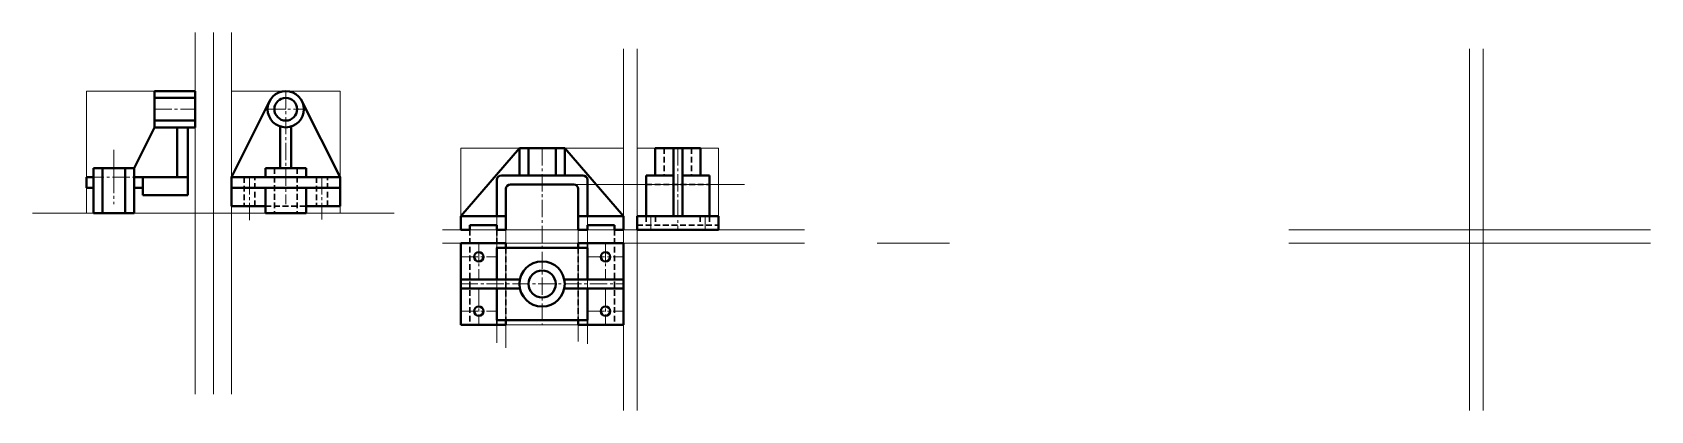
# Model space of a CAD drawing. Header units: millimetres. Extents: x 0 to 7799, y -473 to 358.
# Drawn here: x 1903 to 3691, y -123 to 295 of the extents above; entities that cross this region are included whole.
import ezdxf

# ---------------------------------------------------------------- set-up
doc = ezdxf.new("R2010")
doc.units = ezdxf.units.MM
doc.linetypes.add('CENTER2', pattern=[28.575, 19.05, -3.175, 3.175, -3.175])
doc.linetypes.add('DASHED2', pattern=[9.525, 6.35, -3.175])
for name, color, linetype, lineweight in [('Centre', 1, 'CENTER2', 20), ('Hidden', 3, 'DASHED2', 30), ('Object', 2, 'Continuous', 40), ('Projection', 5, 'Continuous', 5)]:
    doc.layers.add(name, color=color, linetype=linetype, lineweight=lineweight)

msp = doc.modelspace()

# ---------------------------------------------------------------- linework, layer by layer
at = {"layer": 'Centre'}
for p, q in [((2182.93, 230.485), (2182.93, 105.485)), ((2182.93, 230.485), (2182.93, 210.485)), ((2037.93, 210.485), (2082.93, 210.485)), ((2182.93, 210.485), (2162.93, 210.485)), ((2162.93, 210.485), (2202.93, 210.485)), ((1992.93, 135.485), (1992.93, 165.485)), ((1992.93, 165.485), (1992.93, 105.485)), ((2466.299, 167.401), (2466.299, -27.599)), ((2616.299, 167.401), (2616.299, 77.401)), ((1962.93, 95.485), (1962.93, 135.485)), ((1962.93, 135.485), (2022.93, 135.485)), ((2122.93, 135.485), (2182.93, 135.485)), ((2142.93, 135.485), (2142.93, 87.808)), ((2222.93, 135.485), (2222.93, 88.67)), ((2586.299, 92.401), (2586.299, 77.401)), ((2646.299, 92.401), (2646.299, 77.401)), ((2396.299, 62.401), (2396.299, 22.401)), ((2536.299, 62.401), (2536.299, 22.401)), ((2376.299, 47.401), (2416.299, 47.401)), ((2516.299, 47.401), (2556.299, 47.401)), ((2376.299, 17.401), (2556.299, 17.401)), ((2396.299, 12.401), (2396.299, -27.599)), ((2536.299, 12.401), (2536.299, -27.599)), ((2376.299, -12.599), (2416.299, -12.599)), ((2516.299, -12.599), (2556.299, -12.599))]:
    msp.add_line(p, q, dxfattribs=at)
at = {"layer": 'Hidden'}
for p, q in [((2601.299, 167.401), (2601.299, 137.401)), ((2631.299, 167.401), (2631.299, 137.401)), ((2170.43, 145.485), (2170.43, 95.485)), ((2195.43, 145.485), (2195.43, 95.485)), ((2136.93, 135.485), (2136.93, 103.485)), ((2148.93, 103.485), (2148.93, 135.485)), ((2216.93, 135.485), (2216.93, 103.485)), ((2228.93, 103.485), (2228.93, 135.485)), ((2581.299, 127.401), (2651.299, 127.401)), ((2242.93, 123.485), (2242.93, 103.485)), ((2136.93, 103.485), (2148.93, 103.485)), ((2160.43, 103.485), (2205.43, 103.485)), ((2581.299, 92.401), (2581.099, 92.401)), ((2581.099, 92.401), (2581.099, 82.401)), ((2591.499, 92.401), (2591.499, 82.401)), ((2646.299, 92.401), (2641.099, 92.401)), ((2641.099, 92.401), (2641.099, 82.401)), ((2646.299, 92.401), (2651.299, 92.601)), ((2651.299, 92.601), (2651.299, 82.401)), ((2386.299, 77.401), (2386.299, -27.599)), ((2416.299, 77.401), (2416.299, 57.401)), ((2546.299, 77.401), (2546.299, -27.599)), ((2571.299, 82.401), (2661.299, 82.401)), ((2426.299, 57.401), (2426.299, -22.599)), ((2506.299, 57.401), (2506.299, -22.599)), ((2516.299, 62.401), (2516.299, 57.401)), ((2416.299, -22.599), (2416.299, -27.599)), ((2516.299, -22.599), (2516.299, -27.599))]:
    msp.add_line(p, q, dxfattribs=at)
at = {"layer": 'Object'}
for p, q in [((2082.93, 230.485), (2037.93, 230.485)), ((2037.93, 230.485), (2037.93, 190.485)), ((2037.93, 210.485), (2037.93, 222.985)), ((2037.93, 222.985), (2082.93, 222.985)), ((2082.93, 190.485), (2082.93, 230.485)), ((2082.93, 222.985), (2082.93, 197.985)), ((2122.93, 135.485), (2165.054, 219.453)), ((2242.93, 135.485), (2200.807, 219.453)), ((2082.93, 197.985), (2037.93, 197.985)), ((2015.43, 145.485), (2037.93, 190.485)), ((2037.93, 190.485), (2082.93, 190.485)), ((2062.93, 190.485), (2062.93, 135.485)), ((2065.43, 190.485), (2077.43, 190.485)), ((2082.93, 190.485), (2074.93, 190.485)), ((2074.93, 190.485), (2074.93, 135.485)), ((2176.93, 145.485), (2176.93, 191.406)), ((2188.93, 145.485), (2188.93, 191.406)), ((2376.299, 92.401), (2441.299, 167.401)), ((2466.299, 167.401), (2441.299, 167.401)), ((2441.299, 167.401), (2441.299, 137.401)), ((2466.299, 167.401), (2451.299, 167.401)), ((2451.299, 167.401), (2451.299, 137.401)), ((2491.299, 167.401), (2466.299, 167.401)), ((2481.299, 137.401), (2481.299, 167.401)), ((2491.299, 137.401), (2491.299, 167.401)), ((2556.299, 92.401), (2491.299, 167.401)), ((2616.299, 167.401), (2591.299, 167.401)), ((2591.299, 167.401), (2591.299, 137.401)), ((2616.299, 167.401), (2601.299, 167.401)), ((2611.299, 92.401), (2611.299, 167.401)), ((2616.299, 167.401), (2641.299, 167.401)), ((2621.299, 92.401), (2621.299, 167.401)), ((2641.299, 167.401), (2641.299, 137.401)), ((1992.93, 145.485), (1970.43, 145.485)), ((1970.43, 145.485), (2015.43, 145.485)), ((1970.43, 95.485), (1970.43, 145.485)), ((1992.93, 145.485), (1980.43, 145.485)), ((1980.43, 145.485), (2005.43, 145.485)), ((1980.43, 145.485), (1980.43, 95.485)), ((2005.43, 145.485), (2005.43, 95.485)), ((2015.43, 145.485), (2015.43, 95.485)), ((2160.43, 135.485), (2160.43, 145.485)), ((2160.43, 145.485), (2205.43, 145.485)), ((2182.93, 145.485), (2170.43, 145.485)), ((2182.93, 145.485), (2176.93, 145.485)), ((2176.93, 145.485), (2188.93, 145.485)), ((2205.43, 145.485), (2205.43, 135.485)), ((1962.93, 135.485), (1970.43, 135.485)), ((1962.93, 135.485), (1962.93, 123.485)), ((2015.43, 135.485), (2062.93, 135.485)), ((2024.93, 115.485), (2024.93, 135.485)), ((2074.93, 135.485), (2062.93, 135.485)), ((2074.93, 135.485), (2074.93, 115.485)), ((2122.93, 135.485), (2242.93, 135.485)), ((2122.93, 123.485), (2122.93, 135.485)), ((2142.93, 135.485), (2136.93, 135.485)), ((2182.93, 135.485), (2160.43, 135.485)), ((2222.93, 135.485), (2216.93, 135.485)), ((2242.93, 135.485), (2242.93, 123.485)), ((2416.299, 92.401), (2416.299, 132.401)), ((2421.299, 137.401), (2441.299, 137.401)), ((2421.299, 137.401), (2511.299, 137.401)), ((2501.299, 127.401), (2431.299, 127.401)), ((2441.299, 137.401), (2491.299, 137.401)), ((2451.299, 137.401), (2481.299, 137.401)), ((2516.299, 92.401), (2516.299, 132.401)), ((2581.299, 92.401), (2581.299, 137.401)), ((2581.299, 137.401), (2591.299, 137.401)), ((2591.299, 137.401), (2611.299, 137.401)), ((2641.299, 137.401), (2621.299, 137.401)), ((2651.299, 137.401), (2641.299, 137.401)), ((2651.299, 92.401), (2651.299, 137.401)), ((1962.93, 123.485), (1970.43, 123.485)), ((2024.93, 123.485), (2015.43, 123.485)), ((2074.93, 115.485), (2024.93, 115.485)), ((2242.93, 123.485), (2122.93, 123.485)), ((2122.93, 123.485), (2122.93, 103.485)), ((2160.43, 123.485), (2160.43, 95.485)), ((2205.43, 95.485), (2205.43, 123.485)), ((2242.93, 103.485), (2242.93, 123.485)), ((2426.299, 92.401), (2426.299, 122.401)), ((2506.299, 92.401), (2506.299, 122.401)), ((2015.43, 95.485), (1970.43, 95.485)), ((2005.43, 95.485), (1980.43, 95.485)), ((2122.93, 103.485), (2160.43, 103.485)), ((2160.43, 95.485), (2205.43, 95.485)), ((2242.93, 103.485), (2205.43, 103.485)), ((2205.43, 103.485), (2242.93, 103.485)), ((2376.299, 77.401), (2376.299, 92.401)), ((2376.299, 92.401), (2426.299, 92.401)), ((2426.299, 92.401), (2426.299, 77.401)), ((2506.299, 77.401), (2506.299, 92.401)), ((2506.299, 92.401), (2556.299, 92.401)), ((2556.299, 92.401), (2556.299, 77.401)), ((2571.299, 77.401), (2571.299, 92.401)), ((2571.299, 92.401), (2661.299, 92.401)), ((2571.299, 92.401), (2581.299, 92.401)), ((2616.299, 92.401), (2611.299, 92.401)), ((2616.299, 92.401), (2611.299, 92.401)), ((2661.299, 92.401), (2651.299, 92.401)), ((2661.299, 92.401), (2661.299, 77.401)), ((2376.299, 77.401), (2386.299, 77.401)), ((2386.299, 77.401), (2386.299, 82.401)), ((2386.299, 82.401), (2416.299, 82.401)), ((2416.299, 77.401), (2416.299, 82.401)), ((2426.299, 77.401), (2416.299, 77.401)), ((2506.299, 77.401), (2516.299, 77.401)), ((2516.299, 77.401), (2516.299, 82.401)), ((2516.299, 82.401), (2546.299, 82.401)), ((2546.299, 77.401), (2546.299, 82.401)), ((2556.299, 77.401), (2546.299, 77.401)), ((2661.299, 77.401), (2571.299, 77.401)), ((2426.299, 62.401), (2376.299, 62.401)), ((2376.299, 62.401), (2376.299, -27.599)), ((2416.299, 22.401), (2416.299, 57.401)), ((2416.299, 57.401), (2516.299, 57.401)), ((2426.299, 57.401), (2426.299, 62.401)), ((2506.299, 57.401), (2506.299, 62.401)), ((2506.299, 62.401), (2556.299, 62.401)), ((2516.299, 57.401), (2516.299, 22.401)), ((2556.299, 62.401), (2556.299, -27.599)), ((2376.299, 17.401), (2376.299, 22.401)), ((2376.299, 22.401), (2441.804, 22.401)), ((2490.794, 22.401), (2556.299, 22.401)), ((2556.299, 12.401), (2556.299, 22.401)), ((2376.299, 17.401), (2376.299, 12.401)), ((2376.299, 12.401), (2441.804, 12.401)), ((2416.299, 12.401), (2416.299, -22.599)), ((2490.794, 12.401), (2556.299, 12.401)), ((2516.299, -22.599), (2516.299, 12.401)), ((2376.299, -27.599), (2426.299, -27.599)), ((2416.299, -22.599), (2516.299, -22.599)), ((2426.299, -22.599), (2426.299, -27.599)), ((2506.299, -27.599), (2506.299, -22.599)), ((2556.299, -27.599), (2506.299, -27.599))]:
    msp.add_line(p, q, dxfattribs=at)
for centre, radius in [((2182.93, 210.485), 20), ((2182.93, 210.485), 12.5), ((2396.299, 47.401), 5.2), ((2466.299, 17.401), 25), ((2536.299, 47.401), 5.2), ((2466.299, 17.401), 15), ((2396.299, -12.599), 5.2), ((2536.299, -12.599), 5.2)]:
    msp.add_circle(centre, radius, dxfattribs=at)
for centre, start, end in [((2421.299, 132.401), 90, 180), ((2431.299, 122.401), 90, 180), ((2501.299, 122.401), 0, 90), ((2511.299, 132.401), 0, 90)]:
    msp.add_arc(centre, 5, start, end, dxfattribs=at)
at = {"layer": 'Projection'}
for p, q in [((2082.93, 295.485), (2082.93, -104.515)), ((2102.93, 95.485), (2102.93, 295.485)), ((2102.93, 295.485), (2102.93, -104.515)), ((2122.93, 295.485), (2122.93, -104.515)), ((2556.299, 277.401), (2556.299, -122.599)), ((2571.299, 277.401), (2571.299, -122.599)), ((3491.367, 277.401), (3491.367, -122.599)), ((3506.367, 277.401), (3506.367, -122.599)), ((1962.93, 95.485), (1962.93, 230.485)), ((1962.93, 230.485), (2082.93, 230.485)), ((2082.93, 230.485), (2037.93, 230.485)), ((2037.93, 230.485), (2037.93, 190.485)), ((2242.93, 230.485), (2122.93, 230.485)), ((2242.93, 95.485), (2242.93, 230.485)), ((2037.93, 190.485), (2082.93, 190.485)), ((2376.299, 77.401), (2376.299, 167.401)), ((2376.299, 167.401), (2556.299, 167.401)), ((2661.299, 167.401), (2571.299, 167.401)), ((2661.299, 77.401), (2661.299, 167.401)), ((2501.299, 127.401), (2689.989, 127.401)), ((1902.93, 95.485), (2302.93, 95.485)), ((2082.93, 95.485), (1962.93, 95.485)), ((2122.93, 95.485), (2242.93, 95.485)), ((2416.299, 92.401), (2416.299, -47.68)), ((2516.299, 92.401), (2516.299, -48.661)), ((2556.299, 77.401), (2356.299, 77.401)), ((2556.299, 77.401), (2376.299, 77.401)), ((2426.299, 77.401), (2426.299, -53.074)), ((2506.299, 77.401), (2506.299, -46.209)), ((2556.299, 77.401), (2756.299, 77.401)), ((2571.299, 77.401), (2661.299, 77.401)), ((3291.367, 77.401), (3691.367, 77.401)), ((2556.299, 62.401), (2356.299, 62.401)), ((2376.299, 62.401), (2376.299, -27.599)), ((2756.299, 62.401), (2556.299, 62.401)), ((2916.428, 62.401), (2836.428, 62.401)), ((3691.367, 62.401), (3291.367, 62.401)), ((2376.299, -27.599), (2556.299, -27.599))]:
    msp.add_line(p, q, dxfattribs=at)

doc.saveas('drawing.dxf')
